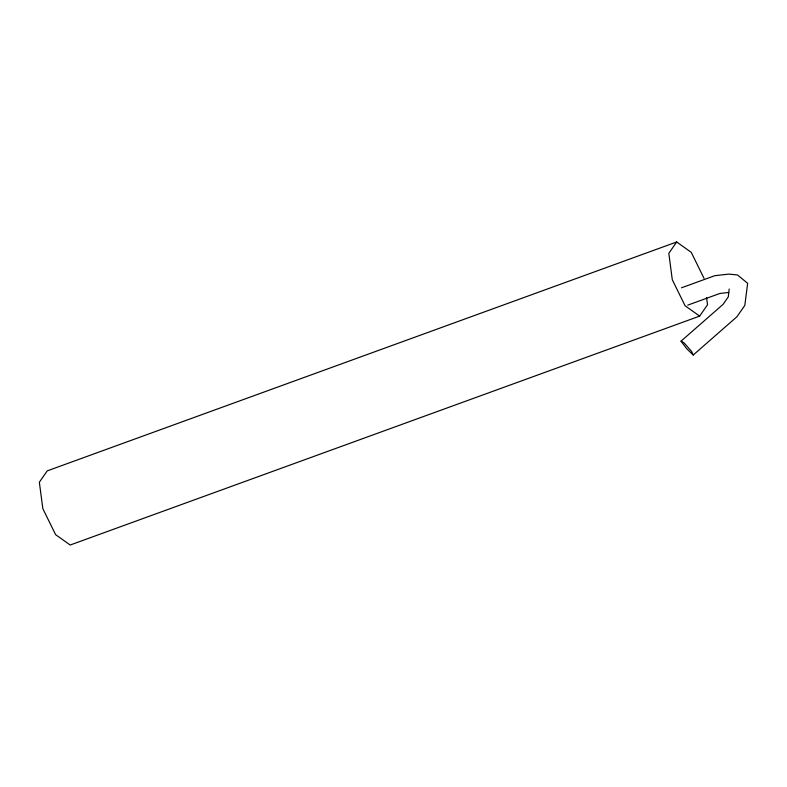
<?xml version="1.0" encoding="UTF-8"?>
<svg xmlns="http://www.w3.org/2000/svg" width="787" height="787" viewBox="0 0 787 787"><rect width="100%" height="100%" fill="white"/><g stroke="black" fill="none" stroke-linecap="round" stroke-linejoin="round"><path stroke-width="1.18" d="M729.195 288.996L728.28 296.886L723.105 304.333L681.03 341.165L686.687 348.68L693.219 355.026L736.927 316.758L744.817 305.395L747.65 283.33L737.567 274.978L728.949 274.092L714.803 275.686L681.453 287.806M704.031 278.352L691.252 252.342L676.672 241.983L668.812 253.335L672.295 279.749L685.074 305.75L699.663 316.108L707.513 304.766L706.569 297.555M676.672 241.983L47.2 470.892L39.35 482.234L42.832 508.648L55.611 534.658L70.2 545.017L699.663 316.108M687.73 305.149L719.859 293.472L728.723 292.479M681.03 341.165L684.07 342.866L691.606 351.435L693.219 355.026"/></g></svg>
